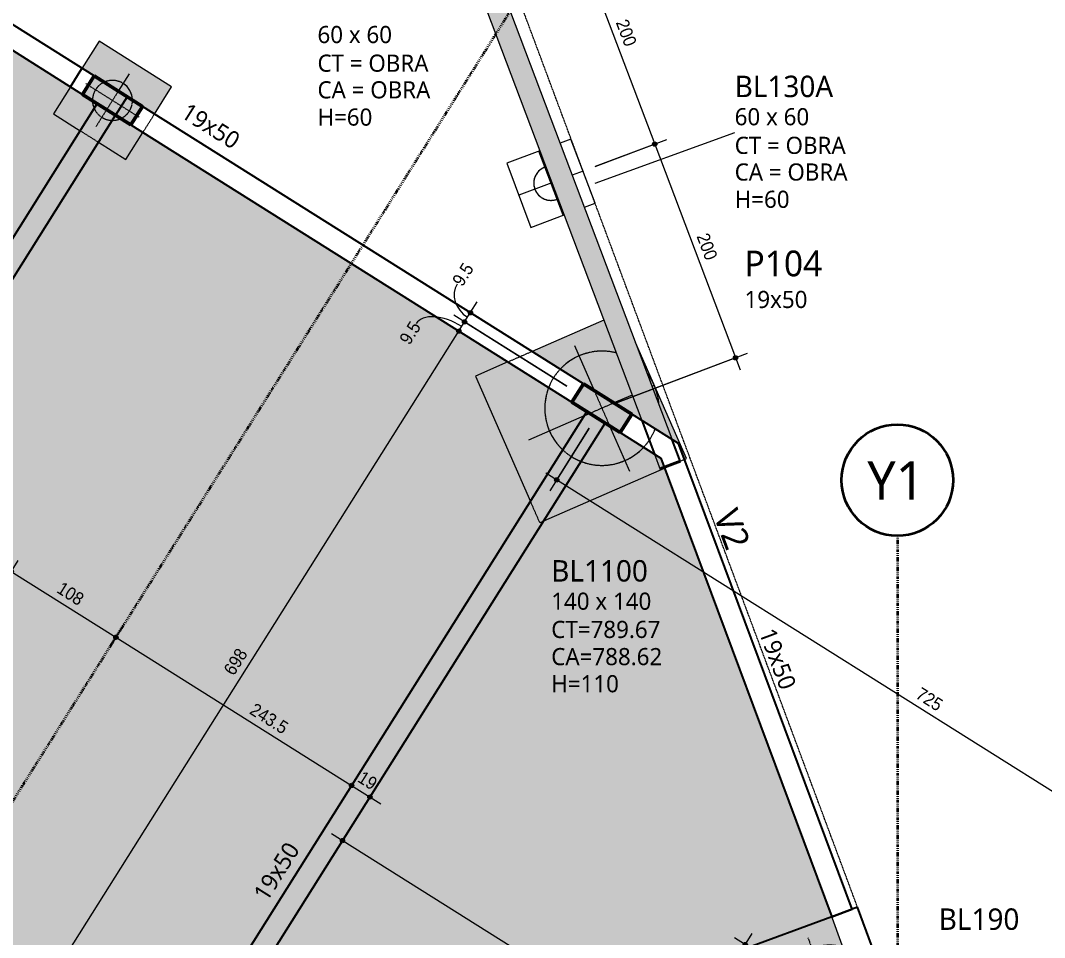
# Model space of a CAD drawing. Header units: centimetres. Extents: x -3523 to 38560, y -3196 to 88043.
# Drawn here: x -1426 to -530, y 2889 to 3692 of the extents above; entities that cross this region are included whole.
import ezdxf

# ---------------------------------------------------------------- set-up
doc = ezdxf.new("R2010")
doc.units = ezdxf.units.CM
for name, pattern in [('Dash dot', [1.5875, 0.635, -0.47625, 0, -0.47625]), ('Hidden', [0.714375, 0.47625, -0.238125]), ('Overhead', [0.396875, 0.238125, -0.15875]), ('Traço', [0.635, 0.3175, -0.3175])]:
    doc.linetypes.add(name, pattern=pattern)
for name, color, linetype, lineweight in [('A-ANNO-DIMS', 7, 'Continuous', 9), ('A-ANNO-DIMS-75', 7, 'Continuous', 9), ('A-DETL-GENF', 7, 'Continuous', 18), ('A-DETL-MBND', 7, 'Continuous', 18), ('A-FLOR-OVHD', 7, 'Overhead', 18), ('S-BEAM', 7, 'Continuous', 25), ('S-BEAM-HDLN', 7, 'Traço', 25), ('S-BEAM-IDEN', 7, 'Continuous', 9), ('S-COLS', 7, 'Continuous', 25), ('S-COLS-IDEN', 7, 'Continuous', 9), ('S-FNDN', 7, 'Continuous', 25), ('S-FNDN-HDLN', 7, 'Traço', 18), ('S-FNDN-IDEN', 7, 'Continuous', 9), ('S-GRID', 7, 'Continuous', 9), ('S-GRID-IDEN', 7, 'Continuous', 9)]:
    doc.layers.add(name, color=color, linetype=linetype, lineweight=lineweight)
doc.layers.add('A-DETL', color=7, linetype='Continuous', lineweight=18, true_color=0x00a600)
doc.styles.add('Arial_1', font='arial.ttf', dxfattribs={"width": 0.9, "height": 11.25})
doc.styles.add('Gadugi', font='gadugi.ttf', dxfattribs={"height": 15})
doc.styles.add('Gadugi_1', font='gadugi.ttf', dxfattribs={"height": 22.5})
doc.styles.add('Gadugi_2', font='gadugi.ttf', dxfattribs={"height": 18.75})
doc.styles.add('Gadugi_3', font='gadugi.ttf', dxfattribs={"height": 0.2})
doc.styles.add('Gadugi_5', font='gadugi.ttf', dxfattribs={"height": 33.75})
doc.dimstyles.new('PED_1_5mm_ESQ', dxfattribs={"dimscale": 30.48, "dimtxt": 11.477918, "dimasz": 0.492126, "dimexe": 0.369094, "dimexo": 0.369094, "dimgap": 0.073819, "dimtad": 1, "dimdec": 1, "dimrnd": 0.5, "dimdsep": 46, "dimtxsty": 'Arial_1', "dimblk1": 'DOTSMALL', "dimblk2": 'DOTSMALL', "dimsah": 1, "dimcen": 0.09, "dimdle": 0.369094, "dimazin": 0, "dimtfac": 1, "dimtdec": 4, "dimtix": 1, "dimtmove": 0, "dimatfit": 3, "dimfxl": 1, "dimtvp": 1, "dimtolj": 1, "dimtzin": 0, "dimarcsym": 2})
doc.dimstyles.new('PED_1_5mm_ESQ_1', dxfattribs={"dimscale": 30.48, "dimtxt": 11.477918, "dimasz": 0.492126, "dimexe": 0.369094, "dimexo": 0.369094, "dimgap": 0.073819, "dimtad": 1, "dimdec": 1, "dimrnd": 0.5, "dimdsep": 46, "dimtxsty": 'Arial_1', "dimblk1": 'DOTSMALL', "dimblk2": 'DOTSMALL', "dimsah": 1, "dimcen": 0.09, "dimdle": 0.369094, "dimazin": 0, "dimtfac": 1, "dimtdec": 4, "dimtix": 1, "dimtmove": 2, "dimatfit": 3, "dimfxl": 1, "dimtvp": 1, "dimtolj": 1, "dimtzin": 0, "dimarcsym": 2})
doc.dimstyles.new('PED_1_5mm_ESQ_2', dxfattribs={"dimscale": 30.48, "dimtxt": 11.477918, "dimasz": 0.492126, "dimexe": 0.369094, "dimexo": 0.369094, "dimgap": 0.073819, "dimtad": 1, "dimdec": 1, "dimrnd": 0.5, "dimdsep": 46, "dimtxsty": 'Arial_1', "dimblk1": 'DOTSMALL', "dimblk2": 'DOTSMALL', "dimsah": 1, "dimcen": 0.09, "dimdle": 0.369094, "dimazin": 0, "dimtfac": 1, "dimtdec": 4, "dimtix": 1, "dimtmove": 1, "dimatfit": 3, "dimfxl": 1, "dimtvp": 1, "dimtolj": 1, "dimtzin": 0, "dimarcsym": 2})

# ---------------------------------------------------------------- blocks, each defined once
blk = doc.blocks.new('PED_BLRET-1EST_R01_2019_muro_ - 60x60x60-3843966-PL B 002 - FUNDAÇÃO')
at = {"layer": 'A-DETL-MBND'}
for p, q in [((0, 30), (0, -30)), ((-30, 0), (-20, 0)), ((-1, 0), (30, 0))]:
    blk.add_line(p, q, dxfattribs=at)
for start, end in [(360, 93.86882), (266.13118, 360)]:
    blk.add_arc((0, 0), 15, start, end, dxfattribs=at)
blk = doc.blocks.new('PED_BLRET-1EST_R01_2019 - 75x75x65-V9-PL B 002 - FUNDAÇÃO')
at = {"layer": 'A-DETL-MBND'}
blk.add_line((0, 27.5), (0, 9.5), dxfattribs=at)
for start, end in [(33.02886, 146.80444), (213.19541, 236.01264), (302.1731, 326.97129)]:
    blk.add_arc((0, 0), 17.5, start, end, dxfattribs=at)
at = {"layer": 'S-FNDN-HDLN'}
for p, q in [((0, 9.5), (0, -27.5)), ((-27.5, 0), (27.5, 0))]:
    blk.add_line(p, q, dxfattribs=at)
for start, end in [(146.82073, 213.17911), (360, 33.01257), (326.98758, 360), (236.02893, 302.1568)]:
    blk.add_arc((0, 0), 17.5, start, end, dxfattribs=at)
blk = doc.blocks.new('PED_BLRET-1EST_EXCENTRICA_R01_2019 - 110x130x100-V16-PL B 002 - FUNDAÇÃO')
at = {"layer": 'S-FNDN', "linetype": 'Hidden', "lineweight": 18}
for p, q in [((0, 45), (0, 44.23)), ((0, 25.23), (0, -65)), ((-55, 0), (55, 0))]:
    blk.add_line(p, q, dxfattribs=at)
at = {"layer": 'S-FNDN-HDLN'}
blk.add_line((0, 44.23), (0, 25.24), dxfattribs=at)
for start, end in [(79.8373, 100.62888), (124.48874, 360), (100.67884, 124.48242), (56.71707, 79.78947), (360, 56.71075)]:
    blk.add_arc((0, 0), 45, start, end, dxfattribs=at)
blk = doc.blocks.new('PED_BLRET-1EST_EXCENTRICA_R01_2019 - 140x140x110-V17-PL B 002 - FUNDAÇÃO')
at = {"layer": 'A-DETL-MBND'}
for p, q in [((0, 50), (0, 47.92)), ((0, 28.89), (0, 11.49)), ((-60, 0), (-16.9, 0)), ((16.9, 0), (60, 0)), ((0, -16.9), (0, -70))]:
    blk.add_line(p, q, dxfattribs=at)
for start, end in [(70.90591, 103.81131), (141.81412, 203.21868), (360, 23.21872), (315.19474, 360), (225.18363, 293.24689)]:
    blk.add_arc((0, 0), 50, start, end, dxfattribs=at)
at = {"layer": 'S-FNDN-HDLN'}
for p, q in [((0, 11.48), (0, -16.89)), ((-16.89, 0), (16.89, 0))]:
    blk.add_line(p, q, dxfattribs=at)
for start, end in [(23.22441, 45.34406), (203.22437, 225.17794), (293.25259, 315.18905)]:
    blk.add_arc((0, 0), 50, start, end, dxfattribs=at)
blk = doc.blocks.new('Eixo - Y1-2173029-PL B 002 - FUNDAÇÃO')
at = {"layer": 'S-GRID-IDEN', "color": 6, "lineweight": 35, "true_color": 0xff00ff}
blk.add_circle((0, 0), 0.65, dxfattribs=at)
blk = doc.blocks.new('DIMBLOCK175-PL B 002 - FUNDAÇÃO')
at = {"layer": 'A-ANNO-DIMS-75'}
h = blk.add_hatch(color=256, dxfattribs=at)
edge = h.paths.add_edge_path(flags=0)
edge.add_arc((-1433.88, 3209.37), 1.87, 0, 360)
h = blk.add_hatch(color=256, dxfattribs=at)
edge = h.paths.add_edge_path(flags=0)
edge.add_arc((-1342.42, 3151.8), 1.87, 0, 360)
for p, q in [((-1559.59, 3009.63), (-1427.89, 3218.89)), ((-1433.88, 3209.37), (-1559.59, 3009.63)), ((-1433.88, 3209.37), (-1342.42, 3151.8)), ((-1347, 3144.53), (-1336.43, 3161.33)), ((-1342.42, 3151.8), (-1347, 3144.53))]:
    blk.add_line(p, q, dxfattribs=at)
for centre in [(-1433.88, 3209.37), (-1342.42, 3151.8)]:
    blk.add_circle(centre, 1.87, dxfattribs=at)
at = {"layer": 'A-ANNO-DIMS-75', "color": 0, "insert": (-1389.04, 3201.06), "char_height": 11.25, "width": 27.9708, "attachment_point": 1, "rotation": 327.81471, "line_spacing_factor": 0.941778, "style": 'Arial_1'}
blk.add_mtext('108', dxfattribs=at)
blk = doc.blocks.new('_DotSmall')
at = {"color": 0, "linetype": 'ByBlock', "const_width": 0.5}
blk.add_lwpolyline([(-0.0625, 0, 1), (0.0625, 0, 1)], format="xyb", close=True, dxfattribs=at)
blk = doc.blocks.new('DIMBLOCK176-PL B 002 - FUNDAÇÃO')
at = {"layer": 'A-ANNO-DIMS-75'}
h = blk.add_hatch(color=256, dxfattribs=at)
edge = h.paths.add_edge_path(flags=0)
edge.add_arc((-1342.42, 3151.8), 1.87, 0, 360)
h = blk.add_hatch(color=256, dxfattribs=at)
edge = h.paths.add_edge_path(flags=0)
edge.add_arc((-1136.3, 3022.08), 1.88, 0, 360)
for p, q in [((-1347, 3144.53), (-1336.43, 3161.33)), ((-1342.42, 3151.8), (-1347, 3144.53)), ((-1342.42, 3151.8), (-1136.3, 3022.08)), ((-1140.88, 3014.8), (-1130.3, 3031.6)), ((-1136.3, 3022.08), (-1140.88, 3014.8))]:
    blk.add_line(p, q, dxfattribs=at)
for centre, radius in [((-1342.42, 3151.8), 1.87), ((-1136.3, 3022.08), 1.88)]:
    blk.add_circle(centre, radius, dxfattribs=at)
at = {"layer": 'A-ANNO-DIMS-75', "color": 0, "insert": (-1220.34, 3094.89), "char_height": 11.25, "width": 41.9562, "attachment_point": 1, "rotation": 327.81471, "line_spacing_factor": 0.941778, "style": 'Arial_1'}
blk.add_mtext('243.5', dxfattribs=at)
blk = doc.blocks.new('DIMBLOCK177-PL B 002 - FUNDAÇÃO')
at = {"layer": 'A-ANNO-DIMS-75'}
h = blk.add_hatch(color=256, dxfattribs=at)
edge = h.paths.add_edge_path(flags=0)
edge.add_arc((-1136.3, 3022.08), 1.88, 0, 360)
h = blk.add_hatch(color=256, dxfattribs=at)
edge = h.paths.add_edge_path(flags=0)
edge.add_arc((-1120.22, 3011.96), 1.87, 0, 360)
for p, q in [((-1140.88, 3014.8), (-1130.3, 3031.6)), ((-1136.3, 3022.08), (-1140.88, 3014.8)), ((-1136.3, 3022.08), (-1110.69, 3005.96)), ((-1124.8, 3004.68), (-1114.22, 3021.48)), ((-1120.22, 3011.96), (-1124.8, 3004.68))]:
    blk.add_line(p, q, dxfattribs=at)
for centre, radius in [((-1136.3, 3022.08), 1.88), ((-1120.22, 3011.96), 1.87)]:
    blk.add_circle(centre, radius, dxfattribs=at)
at = {"layer": 'A-ANNO-DIMS-75', "color": 0, "insert": (-1125.85, 3035.42), "char_height": 11.25, "width": 18.6472, "attachment_point": 1, "rotation": 327.81471, "line_spacing_factor": 0.941778, "style": 'Arial_1'}
blk.add_mtext('19', dxfattribs=at)
blk = doc.blocks.new('DIMBLOCK182-PL B 002 - FUNDAÇÃO')
at = {"layer": 'A-ANNO-DIMS-75'}
h = blk.add_hatch(color=256, dxfattribs=at)
edge = h.paths.add_edge_path(flags=0)
edge.add_arc((-1144.19, 2973.87), 1.88, 0, 360)
h = blk.add_hatch(color=256, dxfattribs=at)
edge = h.paths.add_edge_path(flags=0)
edge.add_arc((-776.65, 2742.55), 1.88, 0, 360)
for p, q in [((-776.65, 2742.55), (-1153.71, 2979.86)), ((-1139.61, 2981.15), (-1150.18, 2964.35)), ((-1144.19, 2973.87), (-1139.61, 2981.15)), ((-723.7, 2826.67), (-782.64, 2733.03)), ((-776.65, 2742.55), (-723.7, 2826.67))]:
    blk.add_line(p, q, dxfattribs=at)
for centre in [(-1144.19, 2973.87), (-776.65, 2742.55)]:
    blk.add_circle(centre, 1.88, dxfattribs=at)
at = {"layer": 'A-ANNO-DIMS-75', "color": 0, "insert": (-966.23, 2881.79), "char_height": 11.25, "width": 41.9562, "attachment_point": 1, "rotation": 327.81471, "line_spacing_factor": 0.941778, "style": 'Arial_1'}
blk.add_mtext('434.5', dxfattribs=at)
blk = doc.blocks.new('DIMBLOCK221-PL B 002 - FUNDAÇÃO')
at = {"layer": 'A-ANNO-DIMS-75'}
h = blk.add_hatch(color=256, dxfattribs=at)
edge = h.paths.add_edge_path(flags=0)
edge.add_arc((-791.85, 2882.86), 1.87, 0, 360)
h = blk.add_hatch(color=256, dxfattribs=at)
edge = h.paths.add_edge_path(flags=0)
edge.add_arc((-992.81, 2563.56), 1.87, 0, 360)
for p, q in [((-992.81, 2563.56), (-785.85, 2892.38)), ((-727.23, 2842.19), (-801.37, 2888.85)), ((-791.85, 2882.86), (-727.23, 2842.19)), ((-918.79, 2516.97), (-1002.33, 2569.55)), ((-992.81, 2563.56), (-918.79, 2516.97))]:
    blk.add_line(p, q, dxfattribs=at)
for centre in [(-791.85, 2882.86), (-992.81, 2563.56)]:
    blk.add_circle(centre, 1.87, dxfattribs=at)
at = {"layer": 'A-ANNO-DIMS-75', "color": 0, "insert": (-915.9, 2717.39), "char_height": 11.25, "width": 41.9562, "attachment_point": 1, "rotation": 57.81471, "line_spacing_factor": 0.941778, "style": 'Arial_1'}
blk.add_mtext('377.5', dxfattribs=at)
blk = doc.blocks.new('DIMBLOCK223-PL B 002 - FUNDAÇÃO')
at = {"layer": 'A-ANNO-DIMS-75'}
h = blk.add_hatch(color=256, dxfattribs=at)
edge = h.paths.add_edge_path(flags=0)
edge.add_arc((-1042.42, 3419.76), 1.87, 0, 360)
h = blk.add_hatch(color=256, dxfattribs=at)
edge = h.paths.add_edge_path(flags=0)
edge.add_arc((-1414.33, 2828.84), 1.87, 0, 360)
for p, q in [((-910.71, 3336.86), (-1051.94, 3425.75)), ((-1414.33, 2828.84), (-1042.42, 3419.76)), ((-1042.42, 3419.76), (-910.71, 3336.86)), ((-1324.93, 2772.58), (-1423.85, 2834.84)), ((-1414.33, 2828.84), (-1324.93, 2772.58))]:
    blk.add_line(p, q, dxfattribs=at)
for centre in [(-1042.42, 3419.76), (-1414.33, 2828.84)]:
    blk.add_circle(centre, 1.87, dxfattribs=at)
at = {"layer": 'A-ANNO-DIMS-75', "color": 0, "insert": (-1248.85, 3123.41), "char_height": 11.25, "width": 27.9708, "attachment_point": 1, "rotation": 57.81471, "line_spacing_factor": 0.941778, "style": 'Arial_1'}
blk.add_mtext('698', dxfattribs=at)
blk = doc.blocks.new('DIMBLOCK224-PL B 002 - FUNDAÇÃO')
at = {"layer": 'A-ANNO-DIMS-75'}
h = blk.add_hatch(color=256, dxfattribs=at)
edge = h.paths.add_edge_path(flags=0)
edge.add_arc((-1037.36, 3427.8), 1.87, 0, 360)
h = blk.add_hatch(color=256, dxfattribs=at)
edge = h.paths.add_edge_path(flags=0)
edge.add_arc((-1042.42, 3419.76), 1.87, 0, 360)
for p, q in [((-947.96, 3371.53), (-1046.88, 3433.79)), ((-910.71, 3336.86), (-1051.94, 3425.75)), ((-1042.42, 3419.76), (-1037.36, 3427.8)), ((-1037.36, 3427.8), (-947.96, 3371.53)), ((-1042.42, 3419.76), (-910.71, 3336.86))]:
    blk.add_line(p, q, dxfattribs=at)
for centre in [(-1037.36, 3427.8), (-1042.42, 3419.76)]:
    blk.add_circle(centre, 1.87, dxfattribs=at)
blk.add_ellipse((-1050.11, 3407.54), major_axis=(-29.76, 18.73), ratio=0.545573, start_param=4.712389, end_param=6.283185, dxfattribs=at)
at = {"layer": 'A-ANNO-DIMS-75', "color": 0, "insert": (-1095.1, 3412.91), "char_height": 11.25, "width": 23.309, "attachment_point": 1, "rotation": 57.81471, "line_spacing_factor": 0.941778, "style": 'Arial_1'}
blk.add_mtext('9.5', dxfattribs=at)
blk = doc.blocks.new('DIMBLOCK225-PL B 002 - FUNDAÇÃO')
at = {"layer": 'A-ANNO-DIMS-75'}
h = blk.add_hatch(color=256, dxfattribs=at)
edge = h.paths.add_edge_path(flags=0)
edge.add_arc((-1032.3, 3435.84), 1.87, 0, 360)
h = blk.add_hatch(color=256, dxfattribs=at)
edge = h.paths.add_edge_path(flags=0)
edge.add_arc((-1037.36, 3427.8), 1.87, 0, 360)
for p, q in [((-900.59, 3352.94), (-1041.82, 3441.83)), ((-1037.36, 3427.8), (-1026.31, 3445.36)), ((-947.96, 3371.53), (-1046.88, 3433.79)), ((-1032.3, 3435.84), (-900.59, 3352.94)), ((-1037.36, 3427.8), (-947.96, 3371.53))]:
    blk.add_line(p, q, dxfattribs=at)
for centre in [(-1032.3, 3435.84), (-1037.36, 3427.8)]:
    blk.add_circle(centre, 1.87, dxfattribs=at)
blk.add_ellipse((-1024.31, 3448.54), major_axis=(-19.67, 12.38), ratio=0.849973, start_param=0, end_param=1.570796, dxfattribs=at)
at = {"layer": 'A-ANNO-DIMS-75', "color": 0, "insert": (-1048.87, 3463.99), "char_height": 11.25, "width": 23.309, "attachment_point": 1, "rotation": 57.81471, "line_spacing_factor": 0.941778, "style": 'Arial_1'}
blk.add_mtext('9.5', dxfattribs=at)
blk = doc.blocks.new('DIMBLOCK239-PL B 002 - FUNDAÇÃO')
at = {"layer": 'A-ANNO-DIMS-75'}
h = blk.add_hatch(color=256, dxfattribs=at)
edge = h.paths.add_edge_path(flags=0)
edge.add_arc((-941.76, 3770.57), 1.87, 0, 360)
h = blk.add_hatch(color=256, dxfattribs=at)
edge = h.paths.add_edge_path(flags=0)
edge.add_arc((-871.11, 3583.46), 1.87, 0, 360)
for p, q in [((-993.13, 3751.17), (-931.24, 3774.54)), ((-941.76, 3770.57), (-993.13, 3751.17)), ((-941.76, 3770.57), (-871.11, 3583.46)), ((-923.3, 3563.76), (-860.58, 3587.44)), ((-871.11, 3583.46), (-923.3, 3563.76))]:
    blk.add_line(p, q, dxfattribs=at)
for centre in [(-941.76, 3770.57), (-871.11, 3583.46)]:
    blk.add_circle(centre, 1.87, dxfattribs=at)
at = {"layer": 'A-ANNO-DIMS-75', "color": 0, "insert": (-894.78, 3693.87), "char_height": 11.25, "width": 27.9708, "attachment_point": 1, "rotation": 290.68776, "line_spacing_factor": 0.941778, "style": 'Arial_1'}
blk.add_mtext('200', dxfattribs=at)
blk = doc.blocks.new('DIMBLOCK240-PL B 002 - FUNDAÇÃO')
at = {"layer": 'A-ANNO-DIMS-75'}
h = blk.add_hatch(color=256, dxfattribs=at)
edge = h.paths.add_edge_path(flags=0)
edge.add_arc((-871.11, 3583.46), 1.87, 0, 360)
h = blk.add_hatch(color=256, dxfattribs=at)
edge = h.paths.add_edge_path(flags=0)
edge.add_arc((-800.45, 3396.34), 1.87, 0, 360)
for p, q in [((-923.3, 3563.76), (-860.58, 3587.44)), ((-871.11, 3583.46), (-923.3, 3563.76)), ((-871.11, 3583.46), (-796.47, 3385.82)), ((-906.76, 3356.2), (-789.92, 3400.32)), ((-800.45, 3396.34), (-906.76, 3356.2))]:
    blk.add_line(p, q, dxfattribs=at)
for centre in [(-871.11, 3583.46), (-800.45, 3396.34)]:
    blk.add_circle(centre, 1.87, dxfattribs=at)
at = {"layer": 'A-ANNO-DIMS-75', "color": 0, "insert": (-824.13, 3506.76), "char_height": 11.25, "width": 27.9708, "attachment_point": 1, "rotation": 290.68776, "line_spacing_factor": 0.941778, "style": 'Arial_1'}
blk.add_mtext('200', dxfattribs=at)
blk = doc.blocks.new('DIMBLOCK245-PL B 002 - FUNDAÇÃO')
at = {"layer": 'A-ANNO-DIMS-75'}
h = blk.add_hatch(color=256, dxfattribs=at)
edge = h.paths.add_edge_path(flags=0)
edge.add_arc((-956.77, 3289.48), 1.87, 0, 360)
h = blk.add_hatch(color=256, dxfattribs=at)
edge = h.paths.add_edge_path(flags=0)
edge.add_arc((-343.29, 2903.37), 1.88, 0, 360)
for p, q in [((-928.34, 3334.66), (-962.77, 3279.96)), ((-956.77, 3289.48), (-928.34, 3334.66)), ((-333.77, 2897.37), (-966.3, 3295.47)), ((-338.71, 2910.64), (-349.28, 2893.85)), ((-343.29, 2903.37), (-338.71, 2910.64))]:
    blk.add_line(p, q, dxfattribs=at)
for centre, radius in [((-956.77, 3289.48), 1.87), ((-343.29, 2903.37), 1.88)]:
    blk.add_circle(centre, radius, dxfattribs=at)
at = {"layer": 'A-ANNO-DIMS-75', "color": 0, "insert": (-637.79, 3108.63), "char_height": 11.25, "width": 27.9708, "attachment_point": 1, "rotation": 327.81471, "line_spacing_factor": 0.941778, "style": 'Arial_1'}
blk.add_mtext('725', dxfattribs=at)
blk = doc.blocks.new('PED_TAG_BLOCO - BLOCO-3844252-PL B 002 - FUNDAÇÃO')
at = {"layer": 'S-FNDN-IDEN', "char_height": 0.2, "attachment_point": 1, "style": 'Gadugi_3'}
for s, insert, width in [('CT = OBRA', (-0.977, -0.998), 1.71561), ('CA = OBRA', (-0.977, -1.309), 1.7557)]:
    blk.add_mtext(s, dxfattribs=dict(at, insert=insert, width=width))

msp = doc.modelspace()

# ---------------------------------------------------------------- hatches: boundary and pattern name
at = {"layer": 'A-DETL-GENF', "true_color": 0x800080}
msp.add_hatch(color=216, dxfattribs=at).paths.add_polyline_path([(-855.878, 3325.075), (-1242.551, 4349.036), (-1260.325, 4342.324), (-882.42, 3341.58), (-865.772, 3331.228)], flags=0)
at = {"layer": 'A-DETL-GENF', "true_color": 0xe6e6e6}
h = msp.add_hatch(color=254, dxfattribs=at)
h.paths.add_polyline_path([(-780.089, 706.316), (-386.115, 706.316), (-386.115, 707.119), (-490.138, 707.119), (-490.138, 819.102), (-113.138, 819.102), (-113.138, 707.119), (-124.365, 707.119), (-124.365, 706.316), (43.51, 706.316), (43.51, 770.619), (70.307, 770.619), (70.307, 1173.082), (306.417, 1173.082), (147.343, 1755.323), (97.342, 1755.323), (97.342, 1835.352), (-215.981, 1835.352), (-215.981, 1756.172), (-275.96, 1756.172), (-442.089, 1296.011), (-425.073, 1285.306), (-465.011, 1221.825), (-491.496, 1238.487), (-546.599, 1166.011), (-546.599, 1141.884), (-298.365, 1141.884), (-298.365, 1214.884), (-223.365, 1214.884), (-223.365, 1049.884), (-298.365, 1049.884), (-298.365, 1122.884), (-546.599, 1122.884), (-546.599, 1094.884), (-621.599, 1094.884), (-621.599, 1169.884), (-567.522, 1169.884), (-507.641, 1248.644), (-528.493, 1261.763), (-488.554, 1325.245), (-485.408, 1323.265), (-329.119, 1756.172), (-345.981, 1756.172), (-345.981, 1866.172), (-316.578, 1866.172), (-444.521, 2197.571), (-444.83, 2197.454), (-462.562, 2244.301), (-671.366, 2785.221), (-685.288, 2823.058), (-685.488, 2822.982), (-703.22, 2869.732), (-702.555, 2869.984), (-718.743, 2913.873), (-862.537, 3299.756), (-968.123, 3253.612), (-914.305, 3339.122), (-930.385, 3349.243), (-979.853, 3270.645), (-1027.785, 3380.324), (-999.447, 3392.709), (-1318.73, 3593.658), (-1333.645, 3569.961), (-1357.562, 3585.013), (-1342.647, 3608.71), (-1358.727, 3618.831), (-1373.642, 3595.134), (-1397.12, 3609.91), (-1382.205, 3633.607), (-1824.457, 3911.949), (-1862.275, 3851.86), (-1909.247, 3881.422), (-3097.084, 1994.095), (-2170.119, 1408.797), (-2169.792, 1409.316), (-2127.476, 1382.683), (-2127.841, 1382.102), (-1767.194, 1154.384), (-1737.355, 1154.384), (-1351.153, 1779.215), (-1413.278, 1818.573), (-1373.141, 1881.929), (-1233.757, 1793.627), (-1248.497, 1770.361), (-909.742, 1557.157), (-894.827, 1580.854), (-831.352, 1540.905), (-871.302, 1477.43), (-899.843, 1495.393), (-1197.486, 1153.393), (-1178.443, 1141.408), (-1218.392, 1077.933), (-1281.867, 1117.882), (-1279.683, 1121.353), (-1695.298, 1108.989), (-1460.081, 960.469), (-1310.615, 970.198), (-1282.615, 970.198), (-1282.615, 988.119), (-857.365, 988.119), (-857.365, 707.119), (-852.365, 707.119), (-852.365, 706.316), (-787.91, 706.316)], flags=0)
h.paths.add_polyline_path([(-1711.866, 1127.504), (-1267.491, 1140.724), (-1241.918, 1181.357), (-1213.76, 1163.636), (-916.117, 1505.636), (-934.777, 1517.38), (-919.862, 1541.077), (-1258.665, 1754.311), (-1273.895, 1730.271), (-1335.101, 1769.046), (-1715.019, 1154.384), (-1711.866, 1154.384), (-1711.866, 1137.129)], flags=0)
h.paths.add_polyline_path([(317.769, 1321.247), (317.769, 1754.601), (277.762, 1754.601), (277.762, 1835.352), (227.342, 1835.352), (227.342, 1755.323), (199.175, 1755.323), (306.417, 1362.799)], flags=0)
h.paths.add_polyline_path([(-17.803, 1780.55), (-17.803, 1796.55), (-1.803, 1796.55), (-2.348, 1792.409), (-3.947, 1788.55), (-6.489, 1785.236), (-9.803, 1782.694), (-13.662, 1781.095)], flags=0)
h.paths.add_polyline_path([(-33.803, 1796.55), (-33.258, 1800.691), (-31.659, 1804.55), (-29.117, 1807.864), (-25.803, 1810.406), (-21.944, 1812.005), (-17.803, 1812.55), (-17.803, 1796.55), (-33.258, 1796.55)], flags=0)
h.paths.add_polyline_path([(-1713.322, 2040.579), (-1755.638, 2067.212), (-1745.518, 2083.292), (-1703.201, 2056.659), (-1711.577, 2043.352)], flags=0)
h.paths.add_polyline_path([(-2141.673, 2310.054), (-2183.989, 2336.687), (-2173.869, 2352.768), (-2131.552, 2326.135)], flags=0)
h.paths.add_polyline_path([(-872.017, 2476.309), (-914.333, 2502.941), (-904.213, 2519.022), (-861.896, 2492.389)], flags=0)
h.paths.add_polyline_path([(-1278.153, 2731.912), (-1320.47, 2758.545), (-1310.349, 2774.626), (-1268.033, 2747.993), (-1275.233, 2736.552)], flags=0)
h.paths.add_polyline_path([(-1706.492, 3001.506), (-1748.808, 3028.139), (-1738.688, 3044.22), (-1696.371, 3017.587)], flags=0)
h.paths.add_polyline_path([(-866.215, 3298.666), (-862.634, 3300.018), (-865.839, 3308.62), (-871.262, 3312.032), (-868.974, 3305.973)], flags=0)
at = {"layer": 'A-DETL-MBND', "true_color": 0x8fcd9b}
h = msp.add_hatch(color=113, dxfattribs=at)
h.paths.add_polyline_path([(-1333.645, 3569.961), (-1318.73, 3593.658), (-1342.647, 3608.71), (-1357.562, 3585.013), (-1342.647, 3575.626)], flags=0)
h.paths.add_polyline_path([(-1373.642, 3595.134), (-1358.728, 3618.831), (-1382.205, 3633.607), (-1397.12, 3609.91), (-1382.205, 3600.523)], flags=0)
h.paths.add_polyline_path([(-1308.61, 3609.738), (-1293.695, 3633.435), (-1357.17, 3673.385), (-1372.085, 3649.688), (-1319.189, 3616.396)], flags=0)
h = msp.add_hatch(color=113, dxfattribs=at)
h.paths.add_polyline_path([(-968.123, 3253.612), (-862.493, 3299.776), (-862.589, 3300.035), (-866.215, 3298.666), (-871.262, 3312.032), (-914.305, 3339.122), (-939.767, 3298.666)], flags=0)
h.paths.add_polyline_path([(-979.853, 3270.645), (-930.385, 3349.243), (-999.447, 3392.709), (-1027.785, 3380.324), (-992.098, 3298.666)], flags=0)
h.paths.add_polyline_path([(-845.056, 3307.396), (-843.437, 3308.103), (-887.813, 3409.644), (-855.741, 3324.714), (-850.212, 3321.234), (-845.496, 3308.577)], flags=0)
h.paths.add_polyline_path([(-882.383, 3341.481), (-915.57, 3429.365), (-978.395, 3401.909), (-887.813, 3344.899)], flags=0)
at = {"layer": 'S-COLS', "true_color": 0x808080}
h = msp.add_hatch(color=8, dxfattribs=at)
h.paths.add_polyline_path([(-1332.527, 3624.791), (-1361.506, 3643.029), (-1371.626, 3626.949), (-1332.527, 3602.341), (-1332.527, 3618.831)], flags=0)
h.paths.add_polyline_path([(-1329.31, 3600.316), (-1319.189, 3616.396), (-1332.527, 3624.791), (-1332.527, 3602.341)], flags=0)
msp.add_hatch(color=8, dxfattribs=at).paths.add_polyline_path([(-901.187, 3330.866), (-891.066, 3346.947), (-933.383, 3373.579), (-943.503, 3357.499), (-914.305, 3339.122)], flags=0)

# ---------------------------------------------------------------- linework, layer by layer
at = {"layer": 'A-DETL', "color": 7}
for p, q in [((-855.878, 3325.075), (-1242.551, 4349.036)), ((-1260.325, 4342.324), (-882.42, 3341.58)), ((-865.839, 3308.62), (-1847.731, 3926.597)), ((-882.42, 3341.58), (-855.878, 3325.075)), ((-715.692, 2905.686), (-865.839, 3308.62)), ((-670.769, 2783.6), (-715.692, 2905.686))]:
    msp.add_line(p, q, dxfattribs=at)
at = {"layer": 'A-DETL-MBND'}
for p, q in [((-1357.17, 3673.385), (-1372.085, 3649.688)), ((-1293.695, 3633.435), (-1357.17, 3673.385)), ((-1382.205, 3633.607), (-1397.12, 3609.91)), ((-1308.61, 3609.738), (-1293.695, 3633.435)), ((-1397.12, 3609.91), (-1373.642, 3595.134)), ((-1333.645, 3569.961), (-1318.73, 3593.658)), ((-1357.562, 3585.013), (-1333.645, 3569.961)), ((-944.418, 3587.849), (-953.774, 3584.316)), ((-923.222, 3531.718), (-944.418, 3587.849)), ((-971.548, 3577.604), (-1000.55, 3566.652)), ((-1000.55, 3566.652), (-979.353, 3510.521)), ((-932.577, 3528.185), (-923.222, 3531.718)), ((-979.353, 3510.521), (-950.352, 3521.473)), ((-915.57, 3429.365), (-978.395, 3401.909)), ((-843.437, 3308.103), (-887.813, 3409.644)), ((-999.447, 3392.709), (-1027.785, 3380.324)), ((-1027.785, 3380.324), (-979.853, 3270.645)), ((-882.42, 3341.58), (-882.383, 3341.481)), ((-855.741, 3324.714), (-855.878, 3325.075)), ((-871.262, 3312.032), (-866.215, 3298.666)), ((-845.056, 3307.396), (-843.437, 3308.103)), ((-968.123, 3253.612), (-862.493, 3299.776)), ((-862.589, 3300.035), (-866.215, 3298.666))]:
    msp.add_line(p, q, dxfattribs=at)
at = {"layer": 'A-FLOR-OVHD'}
for p, q in [((-630.444, 2745.787), (-1220.559, 4329.411)), ((-1861.307, 3957.592), (-1361.973, 3643.323)), ((-1319.189, 3616.396), (-929.877, 3371.373))]:
    msp.add_line(p, q, dxfattribs=at)
at = {"layer": 'S-BEAM'}
for p, q in [((-1361.506, 3643.029), (-1861.307, 3957.592)), ((-1871.428, 3941.512), (-1371.626, 3626.949)), ((-1358.727, 3618.831), (-1696.026, 3082.905)), ((-933.383, 3373.579), (-1319.189, 3616.396)), ((-1679.985, 3072.722), (-1342.647, 3608.71)), ((-1329.31, 3600.316), (-943.503, 3357.499)), ((-930.385, 3349.243), (-1282.317, 2790.067)), ((-850.212, 3321.234), (-891.066, 3346.947)), ((-1266.237, 2779.946), (-914.305, 3339.122)), ((-901.187, 3330.866), (-865.772, 3308.577)), ((-839.284, 3291.906), (-850.212, 3321.234)), ((-865.772, 3308.577), (-716.219, 2907.239)), ((-698.415, 2913.873), (-839.284, 3291.906)), ((-716.219, 2907.239), (-698.415, 2913.873))]:
    msp.add_line(p, q, dxfattribs=at)
at = {"layer": 'S-BEAM-HDLN', "linetype": 'Continuous'}
for p, q in [((-1382.205, 3633.607), (-1372.085, 3649.688)), ((-1332.527, 3624.791), (-1342.647, 3608.71)), ((-882.381, 3341.477), (-871.264, 3312.037)), ((-848.44, 3305.378), (-855.74, 3324.709)), ((-866.631, 3299.768), (-848.856, 3306.48)), ((-848.44, 3305.378), (-862.584, 3300.036))]:
    msp.add_line(p, q, dxfattribs=at)
at = {"layer": 'S-COLS', "lineweight": 50}
for p, q in [((-1361.506, 3643.029), (-1371.626, 3626.949)), ((-1319.189, 3616.396), (-1361.506, 3643.029)), ((-1371.626, 3626.949), (-1329.31, 3600.316)), ((-1329.31, 3600.316), (-1319.189, 3616.396)), ((-933.383, 3373.579), (-943.503, 3357.499)), ((-891.066, 3346.947), (-933.383, 3373.579)), ((-943.503, 3357.499), (-901.187, 3330.866)), ((-901.187, 3330.866), (-891.066, 3346.947))]:
    msp.add_line(p, q, dxfattribs=at)
at = {"layer": 'S-FNDN'}
for p, q in [((-698.415, 2913.873), (-716.219, 2907.239)), ((-693.73, 2915.619), (-698.415, 2913.873)), ((-648.337, 2793.802), (-693.73, 2915.619)), ((-716.219, 2907.239), (-796.806, 2877.209))]:
    msp.add_line(p, q, dxfattribs=at)
at = {"layer": 'S-FNDN-HDLN'}
for p, q in [((-1372.085, 3649.688), (-1382.205, 3633.607)), ((-1318.728, 3593.662), (-1308.613, 3609.734)), ((-1373.638, 3595.131), (-1357.566, 3585.016)), ((-978.399, 3401.907), (-999.442, 3392.711)), ((-857.431, 3301.988), (-845.06, 3307.394)), ((-862.488, 3299.778), (-857.609, 3301.91)), ((-979.851, 3270.641), (-971.721, 3252.04)), ((-971.721, 3252.04), (-968.127, 3253.61))]:
    msp.add_line(p, q, dxfattribs=at)
for centre, radius, start, end in [((-1345.408, 3621.673), 17.5, 113.144704, 121.107557), ((-1345.408, 3621.673), 17.5, 105.96734, 112.842847), ((-1345.408, 3621.673), 17.5, 97.789959, 105.769058), ((-1345.408, 3621.673), 17.5, 90.617445, 97.45272), ((-1345.408, 3621.673), 17.5, 82.427468, 90.431834), ((-1345.408, 3621.673), 17.5, 75.270058, 82.045396), ((-1345.408, 3621.673), 17.5, 67.05355, 75.095576), ((-1345.408, 3621.673), 17.5, 59.924672, 66.612832), ((-1345.408, 3621.673), 17.5, 51.661868, 59.760039), ((-1345.408, 3621.673), 17.5, 159.181692, 167.135436), ((-1345.408, 3621.673), 17.5, 152.039702, 158.951953), ((-1345.408, 3621.673), 17.5, 147.814712, 151.790115), ((-1345.408, 3621.673), 17.5, 143.839309, 147.814712), ((-1345.408, 3621.673), 17.5, 136.67747, 143.589722), ((-1345.408, 3621.673), 17.5, 128.493988, 136.447731), ((-1345.408, 3621.673), 17.5, 121.320398, 128.220761), ((-1345.408, 3621.673), 17.5, 44.580884, 51.141153), ((-1345.408, 3621.673), 17.5, 36.240464, 44.425029), ((-1345.408, 3621.673), 17.5, 29.238369, 35.604172), ((-1345.408, 3621.673), 17.5, 20.763743, 29.090385), ((-1345.408, 3621.673), 17.5, 174.521867, 182.48472), ((-1345.408, 3621.673), 17.5, 182.786577, 189.662083), ((-1345.408, 3621.673), 17.5, 167.408663, 174.309026), ((-1345.408, 3621.673), 17.5, 13.896861, 19.945795), ((-1345.408, 3621.673), 17.5, 5.165191, 13.755973), ((-1345.408, 3621.673), 17.5, 349.200976, 358.421682), ((-1345.408, 3621.673), 17.5, 358.556139, 4.020213), ((-1345.408, 3621.673), 17.5, 189.860366, 197.839465), ((-1345.408, 3621.673), 17.5, 198.176703, 205.011979), ((-1345.408, 3621.673), 17.5, 205.19759, 213.201956), ((-1345.408, 3621.673), 17.5, 213.584028, 220.359366), ((-1345.408, 3621.673), 17.5, 220.533848, 228.575873), ((-1345.408, 3621.673), 17.5, 312.54201, 324.952638), ((-1345.408, 3621.673), 17.5, 330.676786, 343.087413), ((-1345.408, 3621.673), 17.5, 343.216017, 347.292844), ((-1345.408, 3621.673), 17.5, 229.016592, 235.704752), ((-1345.408, 3621.673), 17.5, 235.869385, 243.967556), ((-1345.408, 3621.673), 17.5, 244.48827, 251.04854), ((-1345.408, 3621.673), 17.5, 251.204395, 259.38896), ((-1345.408, 3621.673), 17.5, 260.025251, 266.391055), ((-1345.408, 3621.673), 17.5, 266.539039, 274.865681), ((-1345.408, 3621.673), 17.5, 275.683628, 281.732563), ((-1345.408, 3621.673), 17.5, 281.873451, 290.464233), ((-1345.408, 3621.673), 17.5, 291.609211, 297.073285), ((-1345.408, 3621.673), 17.5, 297.207742, 306.428448), ((-1345.408, 3621.673), 17.5, 308.33658, 312.413406), ((-961.886, 3549.185), 15, 152.209726, 161.927804), ((-961.886, 3549.185), 15, 145.750205, 151.982825), ((-961.886, 3549.185), 15, 135.916505, 145.45902), ((-961.886, 3549.185), 15, 129.3927, 135.62532), ((-961.886, 3549.185), 15, 119.447721, 129.165799), ((-961.886, 3549.185), 15, 113.136269, 119.040633), ((-961.886, 3549.185), 15, 106.824059, 112.950189), ((-961.886, 3549.185), 15, 179.607118, 184.443593), ((-961.886, 3549.185), 15, 168.425336, 178.929271), ((-961.886, 3549.185), 15, 184.601488, 199.671465), ((-961.886, 3549.185), 15, 162.334892, 168.239256), ((-961.886, 3549.185), 15, 201.70406, 216.774037), ((-961.886, 3549.185), 15, 216.931932, 221.768407), ((-961.886, 3549.185), 15, 222.446254, 232.950189), ((-961.886, 3549.185), 15, 233.136269, 239.040633), ((-961.886, 3549.185), 15, 239.447721, 249.165799), ((-961.886, 3549.185), 15, 249.3927, 255.62532), ((-961.886, 3549.185), 15, 255.916505, 265.45902), ((-961.886, 3549.185), 15, 265.750205, 271.982825), ((-961.886, 3549.185), 15, 272.209726, 281.927804), ((-961.886, 3549.185), 15, 282.334892, 288.239256), ((-961.886, 3549.185), 15, 288.425336, 294.551466), ((-917.285, 3352.223), 50, 114.98331, 122.813487), ((-917.285, 3352.223), 50, 104.399805, 112.229982), ((-917.285, 3352.223), 50, 101.750435, 104.3251), ((-917.285, 3352.223), 50, 95.157149, 100.832638), ((-917.285, 3352.223), 50, 91.714788, 95.078207), ((-917.285, 3352.223), 50, 85.914028, 91.164085), ((-917.285, 3352.223), 50, 82.135869, 85.830335), ((-917.285, 3352.223), 50, 76.670317, 81.742483), ((-917.285, 3352.223), 50, 75.340674, 76.581257), ((-917.285, 3352.223), 50, 136.049207, 141.299264), ((-917.285, 3352.223), 50, 132.135085, 135.498504), ((-917.285, 3352.223), 50, 126.380654, 132.056143), ((-917.285, 3352.223), 50, 122.888192, 125.462857), ((-917.285, 3352.223), 50, 145.470809, 150.542975), ((-917.285, 3352.223), 50, 141.382957, 145.077423), ((-917.285, 3352.223), 50, 35.449729, 36.929775), ((-917.285, 3352.223), 50, 30.435381, 35.287636), ((-917.285, 3352.223), 50, 26.175961, 30.304105), ((-917.285, 3352.223), 50, 159.882604, 163.86165), ((-917.285, 3352.223), 50, 154.810115, 159.787434), ((-917.285, 3352.223), 50, 150.632035, 154.50412), ((-917.285, 3352.223), 50, 23.679176, 26.0309), ((-917.285, 3352.223), 50, 21.182392, 23.534116), ((-917.285, 3352.223), 50, 16.909186, 21.037331), ((-917.285, 3352.223), 50, 169.13503, 173.18196), ((-917.285, 3352.223), 50, 164.112038, 169.032844), ((-917.285, 3352.223), 50, 11.925656, 16.777911), ((-917.285, 3352.223), 50, 7.647553, 11.763563), ((-917.285, 3352.223), 50, 178.389798, 182.479965), ((-917.285, 3352.223), 50, 173.393856, 178.279469), ((-917.285, 3352.223), 50, 4.165191, 7.527663), ((-917.285, 3352.223), 50, 182.663637, 187.527663), ((-917.285, 3352.223), 50, 187.647553, 191.763563), ((-917.285, 3352.223), 50, 191.925656, 196.777911), ((-917.285, 3352.223), 50, 196.909186, 201.037331), ((-917.285, 3352.223), 50, 201.182392, 206.0309), ((-917.285, 3352.223), 50, 334.810115, 338.935671), ((-917.285, 3352.223), 50, 206.175961, 210.304105), ((-917.285, 3352.223), 50, 210.435381, 215.287636), ((-917.285, 3352.223), 50, 215.449729, 219.565739), ((-917.285, 3352.223), 50, 321.382957, 325.077423), ((-917.285, 3352.223), 50, 325.470809, 330.542975), ((-917.285, 3352.223), 50, 330.632035, 334.50412), ((-917.285, 3352.223), 50, 219.685629, 224.549655), ((-917.285, 3352.223), 50, 224.733327, 228.823494), ((-917.285, 3352.223), 50, 228.933823, 233.819436), ((-917.285, 3352.223), 50, 306.380654, 312.056143), ((-917.285, 3352.223), 50, 312.135085, 315.498504), ((-917.285, 3352.223), 50, 316.049207, 321.299264), ((-917.285, 3352.223), 50, 234.031331, 238.078261), ((-917.285, 3352.223), 50, 238.180448, 243.101254), ((-917.285, 3352.223), 50, 243.351642, 247.330688), ((-917.285, 3352.223), 50, 247.425858, 252.403176), ((-917.285, 3352.223), 50, 284.399805, 292.229982), ((-917.285, 3352.223), 50, 294.98331, 302.813487), ((-917.285, 3352.223), 50, 302.888192, 305.462857), ((-917.285, 3352.223), 50, 252.709171, 256.581257), ((-917.285, 3352.223), 50, 256.670317, 261.742483), ((-917.285, 3352.223), 50, 262.135869, 265.830335), ((-917.285, 3352.223), 50, 265.914028, 271.164085), ((-917.285, 3352.223), 50, 271.714788, 275.078207), ((-917.285, 3352.223), 50, 275.157149, 280.832638), ((-917.285, 3352.223), 50, 281.750435, 284.3251)]:
    msp.add_arc(centre, radius, start, end, dxfattribs=at)
at = {"layer": 'S-FNDN-IDEN'}
msp.add_line((-923.222, 3549.185), (-801.155, 3593.668), dxfattribs=at)
at = {"layer": 'S-GRID', "color": 253, "linetype": 'Dash dot', "lineweight": 35, "true_color": 0xb3a2c7}
msp.add_line((-903.828, 3848.674), (-2597.659, 1157.384), dxfattribs=at)
at = {"layer": 'S-GRID', "color": 6, "linetype": 'Dash dot', "lineweight": 35, "true_color": 0xff00ff}
msp.add_line((-658.86, 3240.549), (-658.86, -1018.232), dxfattribs=at)

# ---------------------------------------------------------------- block references
at = {"layer": 'S-FNDN', "linetype": 'Traço', "lineweight": 18}
for name, p, rotation in [('PED_BLRET-1EST_R01_2019 - 75x75x65-V9-PL B 002 - FUNDAÇÃO', (-1345.408, 3621.673), 327.8147118610142), ('PED_BLRET-1EST_EXCENTRICA_R01_2019 - 140x140x110-V17-PL B 002 - FUNDAÇÃO', (-917.285, 3352.223), 293.6066459118786), ('PED_BLRET-1EST_EXCENTRICA_R01_2019 - 110x130x100-V16-PL B 002 - FUNDAÇÃO', (-717.886, 2837.252), 290.4371859357586)]:
    msp.add_blockref(name, p, dxfattribs=dict(at, rotation=rotation))
at = {"layer": 'S-FNDN', "lineweight": 18, "rotation": 200.6877625766352}
msp.add_blockref('PED_BLRET-1EST_R01_2019_muro_ - 60x60x60-3843966-PL B 002 - FUNDAÇÃO', (-961.886, 3549.185), dxfattribs=at)
at = {"layer": 'S-FNDN-IDEN', "xscale": 74.99999999999996, "yscale": 74.99999999999996, "zscale": 74.99999999999996}
for p in [(-1092.814, 3736.596), (-727.895, 3664.662)]:
    msp.add_blockref('PED_TAG_BLOCO - BLOCO-3844252-PL B 002 - FUNDAÇÃO', p, dxfattribs=at)
at = {"layer": 'S-GRID-IDEN', "color": 6, "true_color": 0xff00ff, "xscale": 74.99999999999996, "yscale": 74.99999999999996, "zscale": 74.99999999999996, "rotation": 180}
msp.add_blockref('Eixo - Y1-2173029-PL B 002 - FUNDAÇÃO', (-658.86, 3289.299), dxfattribs=at)

# ---------------------------------------------------------------- texts
at = {"layer": 'S-BEAM-IDEN', "attachment_point": 1}
for s, insert, char_height, width, rotation, style in [('19x50', (-1278.72, 3620.324), 15, 67.34175, 327.81471, 'Gadugi'), ('V2', (-798.927, 3266.397), 22.5, 45.09492, 290.437186, 'Gadugi_1'), ('19x50', (-766.068, 3161.31), 15, 67.34175, 290.437186, 'Gadugi'), ('19x50', (-1222.985, 2927.528), 15, 67.34175, 57.814714, 'Gadugi')]:
    msp.add_mtext(s, dxfattribs=dict(at, insert=insert, char_height=char_height, width=width, rotation=rotation, style=style))
at = {"layer": 'S-COLS-IDEN', "attachment_point": 1}
for s, insert, char_height, width, style in [('P104', (-792.54, 3490.187), 22.5, 84.77845, 'Gadugi_1'), ('19x50', (-792.54, 3454.952), 15, 67.34175, 'Gadugi')]:
    msp.add_mtext(s, dxfattribs=dict(at, insert=insert, char_height=char_height, width=width, style=style))
at = {"layer": 'S-FNDN-IDEN', "char_height": 15, "attachment_point": 1, "style": 'Gadugi'}
for s, insert, width in [('60 x 60', (-1166.074, 3686.797), 81.77212), ('H=60', (-1166.074, 3614.543), 63.73416), ('60 x 60', (-801.155, 3614.863), 81.77212), ('H=60', (-801.155, 3542.61), 63.73416), ('140 x 140', (-961.613, 3190.873), 109.43034), ('CT=789.67', (-961.613, 3166.144), 122.05692), ('CA=788.62', (-961.613, 3142.365), 125.06325), ('H=110', (-961.613, 3118.62), 77.56327)]:
    msp.add_mtext(s, dxfattribs=dict(at, insert=insert, width=width))
at = {"layer": 'S-FNDN-IDEN', "color": 5, "true_color": 0x0000ff, "char_height": 18.75, "attachment_point": 1, "style": 'Gadugi_2'}
for s, insert, width in [('BL130A', (-801.155, 3643.277), 105.82275), ('BL1100', (-961.613, 3219.287), 102.81642), ('BL190', (-622.672, 2914.457), 85.37972)]:
    msp.add_mtext(s, dxfattribs=dict(at, insert=insert, width=width))
at = {"layer": 'S-GRID-IDEN', "color": 6, "true_color": 0xff00ff, "insert": (-685.138, 3305.868), "char_height": 33.75, "width": 63.13289, "attachment_point": 1, "style": 'Gadugi_5'}
msp.add_mtext('Y1', dxfattribs=at)

# ---------------------------------------------------------------- dimensions: what is measured, and where the dimension line sits
at = {"layer": 'A-ANNO-DIMS'}
for base, p1, p2, angle, override, picture, middle in [((-871.108, 3583.465), (-1003.656, 3747.194), (-933.82, 3559.783), 290.687763, {"dimpost": '<>', "dimfxl": 200}, 'DIMBLOCK239-PL B 002 - FUNDAÇÃO', (-898.957, 3679.84)), ((-800.446, 3396.344), (-933.82, 3559.783), (-917.285, 3352.223), 290.687763, {"dimpost": '<>', "dimfxl": 208.217954}, 'DIMBLOCK240-PL B 002 - FUNDAÇÃO', (-828.299, 3492.728)), ((-1042.423, 3419.757), (-1315.41, 2766.585), (-901.187, 3330.866), 57.81471, {"dimpost": '<>', "dimfxl": 699.995276}, 'DIMBLOCK223-PL B 002 - FUNDAÇÃO', (-1235.142, 3128.558)), ((-1342.42, 3151.805), (-1565.587, 3000.104), (-1341.008, 3154.049), 327.814715, {"dimpost": '<>', "dimfxl": 272.277526}, 'DIMBLOCK175-PL B 002 - FUNDAÇÃO', (-1383.893, 3187.352)), ((-1120.216, 3011.955), (-1134.884, 3024.32), (-1118.804, 3014.199), 327.814715, {"dimpost": '<>', "dimfxl": 19}, 'DIMBLOCK177-PL B 002 - FUNDAÇÃO', (-1123.998, 3023.781)), ((-1144.186, 2973.87), (-717.709, 2836.196), (-1145.598, 2971.626), 327.814712, {"dimpost": '<>', "dimfxl": 448.810166}, 'DIMBLOCK182-PL B 002 - FUNDAÇÃO', (-956.156, 2864.979)), ((-791.846, 2882.856), (-909.273, 2510.982), (-717.709, 2836.196), 57.81471, {"dimpost": '<>', "dimfxl": 377.439944}, 'DIMBLOCK221-PL B 002 - FUNDAÇÃO', (-899.095, 2727.465))]:
    dim = msp.add_linear_dim(base=base, p1=p1, p2=p2, angle=angle, dimstyle='PED_1_5mm_ESQ', override=override, dxfattribs=at)
    dim.commit()
    dim.dimension.update_dxf_attribs({"geometry": picture, "text_midpoint": middle})
for base, p1, p2, angle, dimstyle, override, picture, middle, turn in [((-1032.303, 3435.837), (-938.443, 3365.539), (-891.066, 3346.947), 57.81471, 'PED_1_5mm_ESQ_2', {"dimpost": '<>', "dimfxl": 50.894501}, 'DIMBLOCK225-PL B 002 - FUNDAÇÃO', (-1036.313, 3469.859), 57.81471), ((-1037.363, 3427.797), (-901.187, 3330.866), (-938.443, 3365.539), 57.81471, 'PED_1_5mm_ESQ_2', {"dimpost": '<>', "dimfxl": 50.894496}, 'DIMBLOCK224-PL B 002 - FUNDAÇÃO', (-1082.546, 3418.777), 57.81471), ((-956.774, 3289.479), (-344.703, 2901.123), (-922.345, 3344.183), 327.814712, 'PED_1_5mm_ESQ_1', {"dimpost": '<>', "dimfxl": 727.991897}, 'DIMBLOCK245-PL B 002 - FUNDAÇÃO', (-629.951, 3094.838), 327.814712), ((-1136.296, 3022.076), (-1341.008, 3154.049), (-1134.884, 3024.32), 327.814715, 'PED_1_5mm_ESQ_1', {"dimpost": '<>', "dimfxl": 243.550173}, 'DIMBLOCK176-PL B 002 - FUNDAÇÃO', (-1206.58, 3077.364), 327.814715)]:
    dim = msp.add_linear_dim(base=base, p1=p1, p2=p2, angle=angle, dimstyle=dimstyle, override=override, dxfattribs=at)
    dim.commit()
    dim.dimension.update_dxf_attribs({"geometry": picture, "text_midpoint": middle, "dimtype": 160, "text_rotation": turn})

doc.saveas('drawing.dxf')
